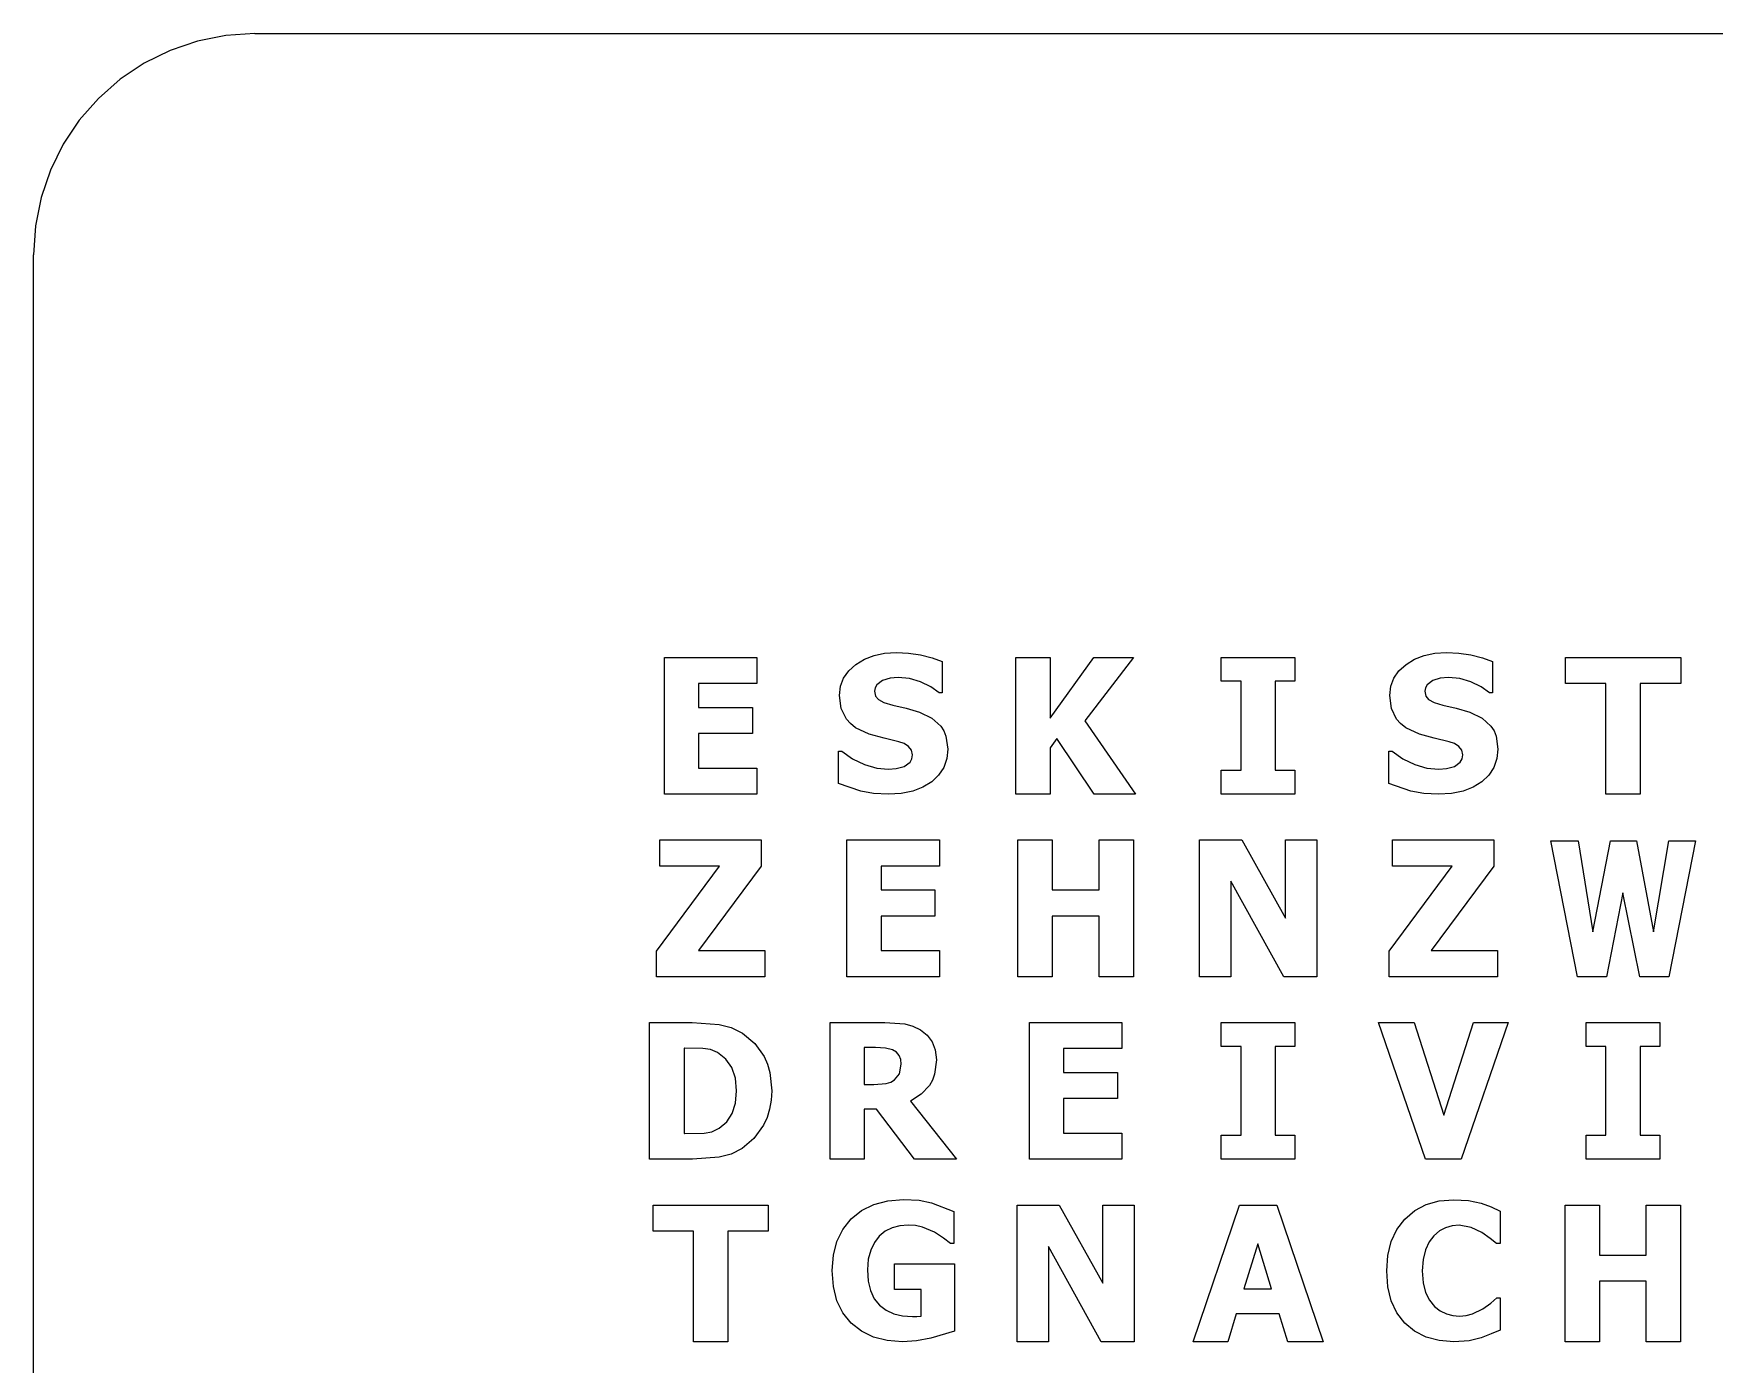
# Model space of a CAD drawing. Header units: metres. Extents: x -40 to 250, y -40 to 460.
# Drawn here: x -40 to 112, y 339.7 to 460 of the extents above; entities that cross this region are included whole.
import ezdxf

# ---------------------------------------------------------------- set-up
doc = ezdxf.new("R2010")
doc.units = ezdxf.units.M

msp = doc.modelspace()

# ---------------------------------------------------------------- linework, layer by layer
at = {"layer": 'A#1'}
for p, q in [((64.85, 341.75), (69.03, 354.11)), ((69.03, 354.11), (72.42, 354.11)), ((72.42, 354.11), (76.59, 341.75)), ((70.68, 350.59), (69.42, 346.52)), ((71.94, 346.52), (70.68, 350.59)), ((69.42, 346.52), (71.94, 346.52)), ((68.74, 344.27), (67.97, 341.75)), ((72.62, 344.27), (68.74, 344.27)), ((73.39, 341.75), (72.62, 344.27)), ((67.97, 341.75), (64.85, 341.75)), ((76.59, 341.75), (73.39, 341.75))]:
    msp.add_line(p, q, dxfattribs=at)
at = {"layer": 'C'}
for p, q in [((84.88, 353.61), (85.91, 354.16)), ((85.91, 354.16), (87.09, 354.48)), ((87.09, 354.48), (88.41, 354.59)), ((88.41, 354.59), (89.74, 354.51)), ((89.74, 354.51), (90.87, 354.28)), ((90.87, 354.28), (91.79, 353.94)), ((83.27, 351.9), (83.99, 352.84)), ((83.99, 352.84), (84.88, 353.61)), ((91.79, 353.94), (92.59, 353.56)), ((92.59, 353.56), (92.59, 350.62)), ((82.76, 350.8), (83.27, 351.9)), ((86.61, 351.33), (86.19, 350.77)), ((87.13, 351.77), (86.61, 351.33)), ((87.67, 352.06), (87.13, 351.77)), ((88.26, 352.22), (87.67, 352.06)), ((88.91, 352.28), (88.26, 352.22)), ((89.99, 352.09), (88.91, 352.28)), ((90.94, 351.64), (89.99, 352.09)), ((91.71, 351.09), (90.94, 351.64)), ((92.28, 350.62), (91.71, 351.09)), ((82.35, 348.16), (82.45, 349.55)), ((82.45, 349.55), (82.76, 350.8)), ((85.85, 350.05), (85.63, 349.17)), ((86.19, 350.77), (85.85, 350.05)), ((92.59, 350.62), (92.28, 350.62)), ((82.45, 346.72), (82.35, 348.16)), ((85.63, 349.17), (85.55, 348.15)), ((85.55, 348.15), (85.63, 347.09)), ((82.76, 345.45), (82.45, 346.72)), ((85.63, 347.09), (85.86, 346.21)), ((83.27, 344.36), (82.76, 345.45)), ((85.86, 346.21), (86.22, 345.5)), ((86.22, 345.5), (86.67, 344.95)), ((91.03, 344.72), (91.76, 345.24)), ((91.76, 345.24), (92.31, 345.72)), ((92.31, 345.72), (92.59, 345.72)), ((92.59, 345.72), (92.59, 342.81)), ((83.98, 343.43), (83.27, 344.36)), ((86.67, 344.95), (87.18, 344.55)), ((87.18, 344.55), (87.74, 344.27)), ((87.74, 344.27), (88.33, 344.12)), ((88.33, 344.12), (88.92, 344.07)), ((88.92, 344.07), (89.52, 344.12)), ((89.52, 344.12), (90.09, 344.27)), ((90.09, 344.27), (91.03, 344.72)), ((84.87, 342.7), (83.98, 343.43)), ((85.91, 342.17), (84.87, 342.7)), ((87.08, 341.86), (85.91, 342.17)), ((90.88, 342.11), (89.8, 341.84)), ((91.8, 342.45), (90.88, 342.11)), ((92.59, 342.81), (91.8, 342.45)), ((88.4, 341.75), (87.08, 341.86)), ((89.8, 341.84), (88.4, 341.75))]:
    msp.add_line(p, q, dxfattribs=at)
at = {"layer": 'D'}
for p, q in [((15.7, 358.25), (15.7, 370.61)), ((15.7, 370.61), (19.54, 370.61)), ((19.54, 370.61), (21.98, 370.44)), ((21.98, 370.44), (23.08, 370.16)), ((23.08, 370.16), (24.11, 369.64)), ((24.11, 369.64), (25.2, 368.72)), ((18.86, 368.3), (18.81, 368.3)), ((18.81, 368.3), (18.81, 360.57)), ((20.52, 368.27), (18.86, 368.3)), ((21.2, 368.16), (20.52, 368.27)), ((21.84, 367.89), (21.2, 368.16)), ((22.6, 367.3), (21.84, 367.89)), ((25.2, 368.72), (26.04, 367.54)), ((23.14, 366.53), (22.6, 367.3)), ((23.45, 365.57), (23.14, 366.53)), ((26.04, 367.54), (26.35, 366.84)), ((26.35, 366.84), (26.57, 366.09)), ((23.55, 364.44), (23.45, 365.57)), ((26.57, 366.09), (26.74, 364.42)), ((23.16, 362.38), (23.45, 363.32)), ((23.45, 363.32), (23.55, 364.44)), ((26.69, 363.58), (26.55, 362.78)), ((26.74, 364.42), (26.69, 363.58)), ((22.67, 361.62), (23.16, 362.38)), ((26.32, 362.03), (25.99, 361.33)), ((26.55, 362.78), (26.32, 362.03)), ((18.81, 360.57), (18.86, 360.57)), ((18.86, 360.57), (20.63, 360.6)), ((20.63, 360.6), (21.33, 360.73)), ((21.33, 360.73), (21.99, 361.05)), ((21.99, 361.05), (22.67, 361.62)), ((25.99, 361.33), (25.13, 360.12)), ((23.07, 358.72), (21.98, 358.43)), ((24.08, 359.23), (23.07, 358.72)), ((25.13, 360.12), (24.08, 359.23)), ((19.57, 358.25), (15.7, 358.25)), ((21.98, 358.43), (19.57, 358.25))]:
    msp.add_line(p, q, dxfattribs=at)
at = {"layer": 'E'}
for p, q in [((17.04, 391.25), (17.04, 403.61)), ((17.04, 403.61), (25.4, 403.61)), ((25.4, 403.61), (25.4, 401.25)), ((25.4, 401.25), (20.13, 401.25)), ((20.13, 401.25), (20.13, 399.09)), ((20.13, 399.09), (24.99, 399.09)), ((24.99, 399.09), (24.99, 396.73)), ((24.99, 396.73), (20.13, 396.73)), ((20.13, 396.73), (20.13, 393.61)), ((20.13, 393.61), (25.4, 393.61)), ((25.4, 393.61), (25.4, 391.25)), ((25.4, 391.25), (17.04, 391.25))]:
    msp.add_line(p, q, dxfattribs=at)
at = {"layer": 'E#1'}
for p, q in [((33.54, 374.75), (33.54, 387.11)), ((33.54, 387.11), (41.9, 387.11)), ((41.9, 387.11), (41.9, 384.75)), ((41.9, 384.75), (36.63, 384.75)), ((36.63, 384.75), (36.63, 382.59)), ((36.63, 382.59), (41.49, 382.59)), ((41.49, 382.59), (41.49, 380.23)), ((41.49, 380.23), (36.63, 380.23)), ((36.63, 380.23), (36.63, 377.11)), ((36.63, 377.11), (41.9, 377.11)), ((41.9, 377.11), (41.9, 374.75)), ((41.9, 374.75), (33.54, 374.75))]:
    msp.add_line(p, q, dxfattribs=at)
at = {"layer": 'E#2'}
for p, q in [((50.04, 358.25), (50.04, 370.61)), ((50.04, 370.61), (58.4, 370.61)), ((58.4, 370.61), (58.4, 368.25)), ((58.4, 368.25), (53.13, 368.25)), ((53.13, 368.25), (53.13, 366.09)), ((53.13, 366.09), (57.99, 366.09)), ((57.99, 366.09), (57.99, 363.73)), ((57.99, 363.73), (53.13, 363.73)), ((53.13, 363.73), (53.13, 360.61)), ((53.13, 360.61), (58.4, 360.61)), ((58.4, 360.61), (58.4, 358.25)), ((58.4, 358.25), (50.04, 358.25))]:
    msp.add_line(p, q, dxfattribs=at)
at = {"layer": 'G#1'}
for p, q in [((34.87, 353.62), (35.98, 354.17)), ((35.98, 354.17), (37.24, 354.5)), ((37.24, 354.5), (38.66, 354.61)), ((38.66, 354.61), (40.07, 354.54)), ((40.07, 354.54), (41.19, 354.31)), ((41.19, 354.31), (43.2, 353.51)), ((33.17, 351.91), (33.93, 352.86)), ((33.93, 352.86), (34.87, 353.62)), ((43.2, 353.51), (43.2, 350.62)), ((32.63, 350.82), (33.17, 351.91)), ((36.46, 351.29), (36.02, 350.72)), ((37.01, 351.74), (36.46, 351.29)), ((37.63, 352.05), (37.01, 351.74)), ((38.33, 352.24), (37.63, 352.05)), ((39.09, 352.3), (38.33, 352.24)), ((39.75, 352.25), (39.09, 352.3)), ((40.38, 352.11), (39.75, 352.25)), ((41.45, 351.65), (40.38, 352.11)), ((42.27, 351.11), (41.45, 351.65)), ((42.91, 350.62), (42.27, 351.11)), ((32.2, 348.2), (32.31, 349.58)), ((32.31, 349.58), (32.63, 350.82)), ((35.69, 350.03), (35.47, 349.2)), ((36.02, 350.72), (35.69, 350.03)), ((43.2, 350.62), (42.91, 350.62)), ((32.31, 346.74), (32.2, 348.2)), ((35.47, 349.2), (35.4, 348.25)), ((35.4, 348.25), (35.47, 347.24)), ((37.84, 346.48), (37.84, 348.8)), ((37.84, 348.8), (43.25, 348.8)), ((43.25, 348.8), (43.25, 342.71)), ((32.63, 345.46), (32.31, 346.74)), ((35.47, 347.24), (35.67, 346.37)), ((33.17, 344.36), (32.63, 345.46)), ((35.67, 346.37), (36.01, 345.64)), ((36.01, 345.64), (36.49, 345.05)), ((36.49, 345.05), (37.08, 344.6)), ((40.24, 346.48), (37.84, 346.48)), ((40.24, 344.06), (40.24, 346.48)), ((33.93, 343.43), (33.17, 344.36)), ((37.08, 344.6), (37.78, 344.28)), ((37.78, 344.28), (38.57, 344.09)), ((38.57, 344.09), (39.46, 344.02)), ((39.46, 344.02), (39.85, 344.03)), ((39.85, 344.03), (40.24, 344.06)), ((34.87, 342.7), (33.93, 343.43)), ((35.95, 342.17), (34.87, 342.7)), ((37.19, 341.86), (35.95, 342.17)), ((41.13, 342.07), (39.84, 341.83)), ((43.25, 342.71), (41.13, 342.07)), ((38.57, 341.75), (37.19, 341.86)), ((39.84, 341.83), (38.57, 341.75))]:
    msp.add_line(p, q, dxfattribs=at)
at = {"layer": 'H'}
for p, q in [((49, 374.75), (49, 387.11)), ((49, 387.11), (52.11, 387.11)), ((52.11, 387.11), (52.11, 382.59)), ((56.33, 382.59), (56.33, 387.11)), ((56.33, 387.11), (59.44, 387.11)), ((59.44, 387.11), (59.44, 374.75)), ((52.11, 382.59), (56.33, 382.59)), ((56.33, 380.23), (52.11, 380.23)), ((52.11, 380.23), (52.11, 374.75)), ((56.33, 374.75), (56.33, 380.23)), ((52.11, 374.75), (49, 374.75)), ((59.44, 374.75), (56.33, 374.75))]:
    msp.add_line(p, q, dxfattribs=at)
at = {"layer": 'H#1'}
for p, q in [((98.48, 341.75), (98.48, 354.11)), ((98.48, 354.11), (101.59, 354.11)), ((101.59, 354.11), (101.59, 349.59)), ((105.81, 349.59), (105.81, 354.11)), ((105.81, 354.11), (108.92, 354.11)), ((108.92, 354.11), (108.92, 341.75)), ((101.59, 349.59), (105.81, 349.59)), ((105.81, 347.23), (101.59, 347.23)), ((101.59, 347.23), (101.59, 341.75)), ((105.81, 341.75), (105.81, 347.23)), ((101.59, 341.75), (98.48, 341.75)), ((108.92, 341.75), (105.81, 341.75))]:
    msp.add_line(p, q, dxfattribs=at)
at = {"layer": 'I'}
for p, q in [((67.39, 401.45), (67.39, 403.61)), ((67.39, 403.61), (74.05, 403.61)), ((74.05, 403.61), (74.05, 401.45)), ((69.17, 401.45), (67.39, 401.45)), ((69.17, 393.41), (69.17, 401.45)), ((74.05, 401.45), (72.27, 401.45)), ((72.27, 401.45), (72.27, 393.41)), ((67.39, 391.25), (67.39, 393.41)), ((67.39, 393.41), (69.17, 393.41)), ((72.27, 393.41), (74.05, 393.41)), ((74.05, 393.41), (74.05, 391.25)), ((74.05, 391.25), (67.39, 391.25))]:
    msp.add_line(p, q, dxfattribs=at)
at = {"layer": 'I#2'}
for p, q in [((67.39, 368.45), (67.39, 370.61)), ((67.39, 370.61), (74.05, 370.61)), ((74.05, 370.61), (74.05, 368.45)), ((69.17, 368.45), (67.39, 368.45)), ((69.17, 360.41), (69.17, 368.45)), ((74.05, 368.45), (72.27, 368.45)), ((72.27, 368.45), (72.27, 360.41)), ((67.39, 358.25), (67.39, 360.41)), ((67.39, 360.41), (69.17, 360.41)), ((72.27, 360.41), (74.05, 360.41)), ((74.05, 360.41), (74.05, 358.25)), ((74.05, 358.25), (67.39, 358.25))]:
    msp.add_line(p, q, dxfattribs=at)
at = {"layer": 'I#3'}
for p, q in [((100.39, 368.45), (100.39, 370.61)), ((100.39, 370.61), (107.05, 370.61)), ((107.05, 370.61), (107.05, 368.45)), ((102.17, 368.45), (100.39, 368.45)), ((102.17, 360.41), (102.17, 368.45)), ((107.05, 368.45), (105.27, 368.45)), ((105.27, 368.45), (105.27, 360.41)), ((100.39, 358.25), (100.39, 360.41)), ((100.39, 360.41), (102.17, 360.41)), ((105.27, 360.41), (107.05, 360.41)), ((107.05, 360.41), (107.05, 358.25)), ((107.05, 358.25), (100.39, 358.25))]:
    msp.add_line(p, q, dxfattribs=at)
at = {"layer": 'K'}
for p, q in [((48.8, 391.25), (48.8, 403.61)), ((48.8, 403.61), (51.91, 403.61)), ((51.91, 403.61), (51.91, 398.12)), ((51.91, 398.12), (55.86, 403.61)), ((59.46, 403.61), (55.05, 397.87)), ((55.86, 403.61), (59.46, 403.61)), ((55.05, 397.87), (59.64, 391.25)), ((52.52, 396.27), (51.91, 395.43)), ((51.91, 395.43), (51.91, 391.25)), ((55.89, 391.25), (52.52, 396.27)), ((51.91, 391.25), (48.8, 391.25)), ((59.64, 391.25), (55.89, 391.25))]:
    msp.add_line(p, q, dxfattribs=at)
at = {"layer": 'Layer0'}
for p, q in [((-25.18, 459.32), (-27.65, 458.48)), ((-22.61, 459.83), (-25.18, 459.32)), ((-20, 460), (-22.61, 459.83)), ((-20, 460), (230, 460)), ((-27.65, 458.48), (-30, 457.32)), ((-30, 457.32), (-32.18, 455.87)), ((-32.18, 455.87), (-34.14, 454.14)), ((-34.14, 454.14), (-35.87, 452.18)), ((-35.87, 452.18), (-37.32, 450)), ((-37.32, 450), (-38.48, 447.65)), ((-38.48, 447.65), (-39.32, 445.18)), ((-39.32, 445.18), (-39.83, 442.61)), ((-39.83, 442.61), (-40, 440)), ((-40, -20), (-40, 440))]:
    msp.add_line(p, q, dxfattribs=at)
at = {"layer": 'N#1'}
for p, q in [((65.43, 374.75), (65.43, 387.11)), ((65.43, 387.11), (69.24, 387.11)), ((69.24, 387.11), (73.18, 380.03)), ((73.18, 380.03), (73.18, 387.11)), ((73.18, 387.11), (76.02, 387.11)), ((76.02, 387.11), (76.02, 374.75)), ((73.03, 374.75), (68.26, 383.37)), ((68.26, 383.37), (68.26, 374.75)), ((68.26, 374.75), (65.43, 374.75)), ((76.02, 374.75), (73.03, 374.75))]:
    msp.add_line(p, q, dxfattribs=at)
at = {"layer": 'N#3'}
for p, q in [((48.93, 341.75), (48.93, 354.11)), ((48.93, 354.11), (52.74, 354.11)), ((52.74, 354.11), (56.68, 347.03)), ((56.68, 347.03), (56.68, 354.11)), ((56.68, 354.11), (59.52, 354.11)), ((59.52, 354.11), (59.52, 341.75)), ((56.53, 341.75), (51.76, 350.37)), ((51.76, 350.37), (51.76, 341.75)), ((51.76, 341.75), (48.93, 341.75)), ((59.52, 341.75), (56.53, 341.75))]:
    msp.add_line(p, q, dxfattribs=at)
at = {"layer": 'R'}
for p, q in [((32.01, 358.25), (32.01, 370.61)), ((32.01, 370.61), (36.98, 370.61)), ((36.98, 370.61), (38.77, 370.48)), ((38.77, 370.48), (39.51, 370.28)), ((39.51, 370.28), (40.18, 369.95)), ((40.18, 369.95), (40.78, 369.47)), ((40.78, 369.47), (41.24, 368.87)), ((36.13, 368.34), (35.09, 368.34)), ((35.09, 368.34), (35.09, 365.01)), ((37.02, 368.3), (36.13, 368.34)), ((37.67, 368.15), (37.02, 368.3)), ((38.02, 367.92), (37.67, 368.15)), ((38.26, 367.63), (38.02, 367.92)), ((41.24, 368.87), (41.53, 368.13)), ((41.53, 368.13), (41.63, 367.22)), ((38.4, 367.26), (38.26, 367.63)), ((38.29, 365.98), (38.44, 366.83)), ((38.44, 366.83), (38.4, 367.26)), ((41.63, 367.22), (41.47, 365.93)), ((35.09, 365.01), (35.98, 365.01)), ((35.98, 365.01), (37.08, 365.09)), ((37.08, 365.09), (37.5, 365.21)), ((37.5, 365.21), (37.85, 365.42)), ((37.85, 365.42), (38.29, 365.98)), ((40.99, 364.91), (40.24, 364.12)), ((41.27, 365.39), (40.99, 364.91)), ((41.47, 365.93), (41.27, 365.39)), ((40.24, 364.12), (39.28, 363.5)), ((39.28, 363.5), (43.44, 358.25)), ((36.21, 362.78), (35.09, 362.78)), ((35.09, 362.78), (35.09, 358.25)), ((39.65, 358.25), (36.21, 362.78)), ((35.09, 358.25), (32.01, 358.25)), ((43.44, 358.25), (39.65, 358.25))]:
    msp.add_line(p, q, dxfattribs=at)
at = {"layer": 'S'}
for p, q in [((33.7, 402.41), (34.34, 402.98)), ((34.34, 402.98), (35.12, 403.45)), ((35.12, 403.45), (35.99, 403.79)), ((35.99, 403.79), (36.95, 403.99)), ((36.95, 403.99), (38.01, 404.06)), ((38.01, 404.06), (39.11, 404)), ((39.11, 404), (40.2, 403.83)), ((40.2, 403.83), (41.24, 403.57)), ((41.24, 403.57), (42.16, 403.23)), ((42.16, 403.23), (42.16, 400.41)), ((32.96, 401), (33.24, 401.74)), ((33.24, 401.74), (33.7, 402.41)), ((36.75, 401.53), (36.25, 401.13)), ((37.44, 401.75), (36.75, 401.53)), ((38.17, 401.81), (37.44, 401.75)), ((39.2, 401.71), (38.17, 401.81)), ((40.2, 401.4), (39.2, 401.71)), ((41.12, 400.95), (40.2, 401.4)), ((32.87, 400.17), (32.96, 401)), ((33.03, 399), (32.87, 400.17)), ((36.09, 400.86), (36.04, 400.55)), ((36.04, 400.55), (36.12, 400.12)), ((36.25, 401.13), (36.09, 400.86)), ((36.12, 400.12), (36.38, 399.8)), ((36.38, 399.8), (36.87, 399.53)), ((41.88, 400.41), (41.12, 400.95)), ((42.16, 400.41), (41.88, 400.41)), ((33.49, 398.03), (33.03, 399)), ((36.87, 399.53), (37.68, 399.29)), ((37.68, 399.29), (38.88, 399.02)), ((38.88, 399.02), (40.11, 398.65)), ((40.11, 398.65), (41.23, 398.11)), ((33.85, 397.63), (33.49, 398.03)), ((34.32, 397.26), (33.85, 397.63)), ((35.55, 396.67), (34.32, 397.26)), ((36.89, 396.31), (35.55, 396.67)), ((41.23, 398.11), (42.02, 397.41)), ((42.02, 397.41), (42.3, 396.98)), ((42.3, 396.98), (42.49, 396.5)), ((32.79, 392.2), (32.79, 395.14)), ((32.79, 395.14), (33.08, 395.14)), ((33.08, 395.14), (34.05, 394.45)), ((38.24, 395.99), (36.89, 396.31)), ((38.71, 395.82), (38.24, 395.99)), ((39.11, 395.57), (38.71, 395.82)), ((39.39, 395.23), (39.11, 395.57)), ((39.48, 394.81), (39.39, 395.23)), ((42.49, 396.5), (42.65, 395.33)), ((42.65, 395.33), (42.56, 394.46)), ((34.05, 394.45), (35.13, 393.93)), ((35.13, 393.93), (36.23, 393.61)), ((36.23, 393.61), (37.3, 393.51)), ((38, 393.57), (38.71, 393.75)), ((38.71, 393.75), (39.25, 394.14)), ((39.25, 394.14), (39.42, 394.44)), ((39.42, 394.44), (39.48, 394.81)), ((42.29, 393.67), (41.83, 392.98)), ((42.56, 394.46), (42.29, 393.67)), ((34.79, 391.52), (32.79, 392.2)), ((37.3, 393.51), (38, 393.57)), ((41.2, 392.37), (40.41, 391.88)), ((41.83, 392.98), (41.2, 392.37)), ((35.95, 391.32), (34.79, 391.52)), ((37.29, 391.25), (35.95, 391.32)), ((38.45, 391.32), (37.29, 391.25)), ((39.5, 391.53), (38.45, 391.32)), ((40.41, 391.88), (39.5, 391.53))]:
    msp.add_line(p, q, dxfattribs=at)
at = {"layer": 'S#1'}
for p, q in [((83.45, 402.41), (84.09, 402.98)), ((84.09, 402.98), (84.87, 403.45)), ((84.87, 403.45), (85.74, 403.79)), ((85.74, 403.79), (86.7, 403.99)), ((86.7, 403.99), (87.76, 404.06)), ((87.76, 404.06), (88.86, 404)), ((88.86, 404), (89.95, 403.83)), ((89.95, 403.83), (90.99, 403.57)), ((90.99, 403.57), (91.91, 403.23)), ((91.91, 403.23), (91.91, 400.41)), ((82.71, 401), (82.99, 401.74)), ((82.99, 401.74), (83.45, 402.41)), ((86.5, 401.53), (86, 401.13)), ((87.19, 401.75), (86.5, 401.53)), ((87.92, 401.81), (87.19, 401.75)), ((88.95, 401.71), (87.92, 401.81)), ((89.95, 401.4), (88.95, 401.71)), ((90.87, 400.95), (89.95, 401.4)), ((82.62, 400.17), (82.71, 401)), ((82.78, 399), (82.62, 400.17)), ((85.84, 400.86), (85.79, 400.55)), ((85.79, 400.55), (85.87, 400.12)), ((86, 401.13), (85.84, 400.86)), ((85.87, 400.12), (86.13, 399.8)), ((86.13, 399.8), (86.62, 399.53)), ((91.63, 400.41), (90.87, 400.95)), ((91.91, 400.41), (91.63, 400.41)), ((83.24, 398.03), (82.78, 399)), ((86.62, 399.53), (87.43, 399.29)), ((87.43, 399.29), (88.63, 399.02)), ((88.63, 399.02), (89.86, 398.65)), ((89.86, 398.65), (90.98, 398.11)), ((83.6, 397.63), (83.24, 398.03)), ((84.07, 397.26), (83.6, 397.63)), ((85.3, 396.67), (84.07, 397.26)), ((86.64, 396.31), (85.3, 396.67)), ((90.98, 398.11), (91.77, 397.41)), ((91.77, 397.41), (92.05, 396.98)), ((92.05, 396.98), (92.24, 396.5)), ((82.54, 392.2), (82.54, 395.14)), ((82.54, 395.14), (82.83, 395.14)), ((82.83, 395.14), (83.8, 394.45)), ((87.99, 395.99), (86.64, 396.31)), ((88.46, 395.82), (87.99, 395.99)), ((88.86, 395.57), (88.46, 395.82)), ((89.14, 395.23), (88.86, 395.57)), ((89.23, 394.81), (89.14, 395.23)), ((92.24, 396.5), (92.4, 395.33)), ((92.4, 395.33), (92.31, 394.46)), ((83.8, 394.45), (84.88, 393.93)), ((84.88, 393.93), (85.98, 393.61)), ((85.98, 393.61), (87.05, 393.51)), ((87.75, 393.57), (88.46, 393.75)), ((88.46, 393.75), (89, 394.14)), ((89, 394.14), (89.17, 394.44)), ((89.17, 394.44), (89.23, 394.81)), ((92.04, 393.67), (91.58, 392.98)), ((92.31, 394.46), (92.04, 393.67)), ((84.54, 391.52), (82.54, 392.2)), ((87.05, 393.51), (87.75, 393.57)), ((90.95, 392.37), (90.16, 391.88)), ((91.58, 392.98), (90.95, 392.37)), ((85.7, 391.32), (84.54, 391.52)), ((87.04, 391.25), (85.7, 391.32)), ((88.2, 391.32), (87.04, 391.25)), ((89.25, 391.53), (88.2, 391.32)), ((90.16, 391.88), (89.25, 391.53))]:
    msp.add_line(p, q, dxfattribs=at)
at = {"layer": 'T'}
for p, q in [((98.52, 401.25), (98.52, 403.61)), ((98.52, 403.61), (108.93, 403.61)), ((108.93, 403.61), (108.93, 401.25)), ((102.17, 401.25), (98.52, 401.25)), ((102.17, 391.25), (102.17, 401.25)), ((108.93, 401.25), (105.27, 401.25)), ((105.27, 401.25), (105.27, 391.25)), ((105.27, 391.25), (102.17, 391.25))]:
    msp.add_line(p, q, dxfattribs=at)
at = {"layer": 'T#2'}
for p, q in [((16.02, 351.75), (16.02, 354.11)), ((16.02, 354.11), (26.43, 354.11)), ((26.43, 354.11), (26.43, 351.75)), ((19.67, 351.75), (16.02, 351.75)), ((19.67, 341.75), (19.67, 351.75)), ((26.43, 351.75), (22.77, 351.75)), ((22.77, 351.75), (22.77, 341.75)), ((22.77, 341.75), (19.67, 341.75))]:
    msp.add_line(p, q, dxfattribs=at)
at = {"layer": 'V'}
for p, q in [((85.85, 358.25), (81.6, 370.61)), ((81.6, 370.61), (84.82, 370.61)), ((84.82, 370.61), (87.51, 362.23)), ((87.51, 362.23), (90.2, 370.61)), ((93.34, 370.61), (89.09, 358.25)), ((90.2, 370.61), (93.34, 370.61)), ((89.09, 358.25), (85.85, 358.25))]:
    msp.add_line(p, q, dxfattribs=at)
at = {"layer": 'W#2'}
for p, q in [((99.6, 374.75), (97.19, 387.02)), ((97.19, 387.02), (99.67, 387.02)), ((99.67, 387.02), (100.98, 378.79)), ((100.98, 378.79), (102.58, 387.02)), ((102.58, 387.02), (104.94, 387.02)), ((104.94, 387.02), (106.46, 378.79)), ((106.46, 378.79), (107.84, 387.02)), ((110.25, 387.02), (107.84, 374.75)), ((107.84, 387.02), (110.25, 387.02)), ((103.7, 382.34), (102.22, 374.75)), ((105.23, 374.75), (103.7, 382.34)), ((102.22, 374.75), (99.6, 374.75)), ((107.84, 374.75), (105.23, 374.75))]:
    msp.add_line(p, q, dxfattribs=at)
at = {"layer": 'Z'}
for p, q in [((16.62, 384.75), (16.62, 387.11)), ((16.62, 387.11), (25.79, 387.11)), ((25.79, 387.11), (25.79, 384.75)), ((16.32, 377.07), (22.01, 384.75)), ((22.01, 384.75), (16.62, 384.75)), ((25.79, 384.75), (20.11, 377.11)), ((16.32, 374.75), (16.32, 377.07)), ((20.11, 377.11), (26.12, 377.11)), ((26.12, 377.11), (26.12, 374.75)), ((26.12, 374.75), (16.32, 374.75))]:
    msp.add_line(p, q, dxfattribs=at)
at = {"layer": 'Z#1'}
for p, q in [((82.87, 384.75), (82.87, 387.11)), ((82.87, 387.11), (92.04, 387.11)), ((92.04, 387.11), (92.04, 384.75)), ((82.57, 377.07), (88.26, 384.75)), ((88.26, 384.75), (82.87, 384.75)), ((92.04, 384.75), (86.36, 377.11)), ((82.57, 374.75), (82.57, 377.07)), ((86.36, 377.11), (92.37, 377.11)), ((92.37, 377.11), (92.37, 374.75)), ((92.37, 374.75), (82.57, 374.75))]:
    msp.add_line(p, q, dxfattribs=at)

doc.saveas('drawing.dxf')
